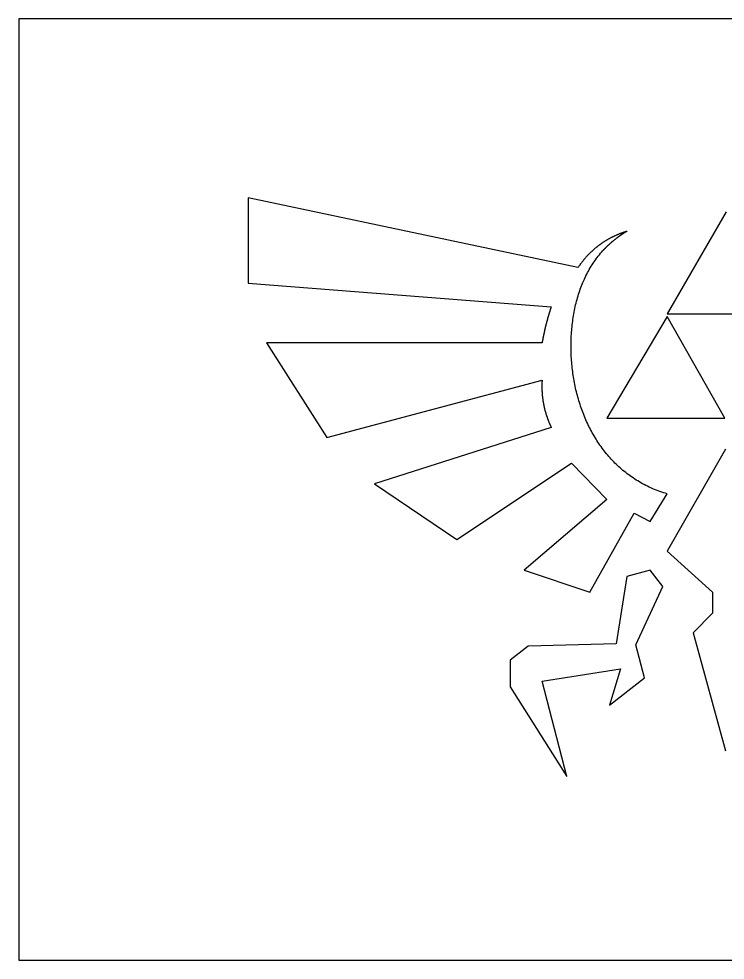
# Model space of a CAD drawing. Extents: x -75 to 75, y -57 to 44.
# Drawn here: x -75.3 to 0, y -56.9 to 43.6 of the extents above; entities that cross this region are included whole.
import ezdxf

# ---------------------------------------------------------------- set-up
doc = ezdxf.new("R2010")
doc.units = 0
doc.layers.get('0').update_dxf_attribs({"linetype": 'CONTINUOUS'})

msp = doc.modelspace()

# ---------------------------------------------------------------- linework, layer by layer
at = {"color": 7, "linetype": 'CONTINUOUS'}
for p, q in [((75.36, 43.58), (-75.34, 43.58)), ((-75.34, 43.58), (-75.34, -56.88)), ((-15.71, 17.03), (-50.87, 24.47)), ((-50.87, 24.47), (-50.87, 15.36)), ((0.11, 23), (-6.18, 12.11)), ((-50.87, 15.36), (-18.56, 12.86)), ((-6.18, 12.11), (6.42, 12.07)), ((-6.18, 11.81), (-12.62, 0.96)), ((-0.04, 0.96), (-6.18, 11.81)), ((-19.54, 9), (-48.93, 9)), ((-48.93, 9), (-42.5, -1.11)), ((-42.5, -1.11), (-19.54, 5.02)), ((-12.62, 0.96), (-0.04, 0.96)), ((-18.56, -0.02), (-37.42, -6.03)), ((0.01, -2.33), (-6.18, -13.23)), ((-28.64, -11.98), (-16.41, -3.85)), ((-16.41, -3.85), (-12.62, -7.7)), ((-37.42, -6.03), (-28.64, -11.98)), ((-12.62, -7.7), (-21.43, -15.27)), ((-8.01, -10.06), (-6.18, -7.11)), ((-14.43, -17.59), (-9.72, -9.18)), ((-9.72, -9.18), (-8.01, -10.06)), ((-6.18, -13.23), (-1.36, -17.59)), ((-21.43, -15.27), (-14.43, -17.59)), ((-10.49, -15.92), (-11.65, -23.12)), ((-8.01, -15.27), (-10.49, -15.92)), ((-6.66, -17), (-8.01, -15.27)), ((-9.54, -23.24), (-6.66, -17)), ((-1.36, -17.59), (-1.36, -19.83)), ((-1.36, -19.83), (-3.44, -21.95)), ((-3.44, -21.95), (0.01, -34.53)), ((-21.02, -23.37), (-22.95, -24.87)), ((-11.65, -23.12), (-21.02, -23.37)), ((-8.63, -26.76), (-9.54, -23.24)), ((-22.95, -24.87), (-22.95, -27.72)), ((-19.54, -27.1), (-11.19, -25.78)), ((-11.19, -25.78), (-12.35, -29.67)), ((-16.89, -37.29), (-19.54, -27.1)), ((-12.35, -29.67), (-8.63, -26.76)), ((-22.95, -27.72), (-16.89, -37.29)), ((-75.34, -56.88), (75.36, -56.88))]:
    msp.add_line(p, q, dxfattribs=at)
at = {"color": 7}
for points in [[(-10.49, 20.91, 0), (-10.54, 20.89, 0), (-10.59, 20.87, 0), (-10.64, 20.86, 0), (-10.69, 20.84, 0), (-10.75, 20.82, 0), (-10.8, 20.81, 0), (-10.85, 20.79, 0), (-10.9, 20.77, 0), (-10.95, 20.75, 0), (-11, 20.74, 0), (-11.05, 20.72, 0), (-11.1, 20.7, 0), (-11.15, 20.68, 0), (-11.2, 20.66, 0), (-11.25, 20.64, 0), (-11.3, 20.62, 0), (-11.35, 20.6, 0), (-11.39, 20.58, 0), (-11.44, 20.56, 0), (-11.49, 20.54, 0), (-11.54, 20.52, 0), (-11.59, 20.5, 0), (-11.64, 20.48, 0), (-11.68, 20.46, 0), (-11.73, 20.44, 0), (-11.78, 20.41, 0), (-11.83, 20.39, 0), (-11.87, 20.37, 0), (-11.92, 20.35, 0), (-11.97, 20.32, 0), (-12.01, 20.3, 0), (-12.06, 20.28, 0), (-12.11, 20.26, 0), (-12.15, 20.23, 0), (-12.2, 20.21, 0), (-12.24, 20.18, 0), (-12.29, 20.16, 0), (-12.34, 20.14, 0), (-12.38, 20.11, 0), (-12.43, 20.09, 0), (-12.47, 20.06, 0), (-12.52, 20.03, 0), (-12.56, 20.01, 0), (-12.61, 19.98, 0), (-12.65, 19.96, 0), (-12.69, 19.93, 0), (-12.74, 19.9, 0), (-12.78, 19.88, 0), (-12.83, 19.85, 0), (-12.87, 19.82, 0), (-12.91, 19.8, 0), (-12.96, 19.77, 0), (-13, 19.74, 0), (-13.04, 19.71, 0), (-13.08, 19.68, 0), (-13.13, 19.65, 0), (-13.17, 19.63, 0), (-13.21, 19.6, 0), (-13.25, 19.57, 0), (-13.29, 19.54, 0), (-13.34, 19.51, 0), (-13.38, 19.48, 0), (-13.42, 19.45, 0), (-13.46, 19.42, 0), (-13.5, 19.39, 0), (-13.54, 19.36, 0), (-13.58, 19.32, 0), (-13.62, 19.29, 0), (-13.66, 19.26, 0), (-13.7, 19.23, 0), (-13.74, 19.2, 0), (-13.78, 19.16, 0), (-13.82, 19.13, 0), (-13.86, 19.1, 0), (-13.9, 19.07, 0), (-13.94, 19.03, 0), (-13.98, 19, 0), (-14.02, 18.97, 0), (-14.06, 18.93, 0), (-14.09, 18.9, 0), (-14.13, 18.86, 0), (-14.17, 18.83, 0), (-14.21, 18.79, 0), (-14.25, 18.76, 0), (-14.28, 18.72, 0), (-14.32, 18.69, 0), (-14.36, 18.65, 0), (-14.39, 18.62, 0), (-14.43, 18.58, 0), (-14.47, 18.54, 0), (-14.5, 18.51, 0), (-14.54, 18.47, 0), (-14.58, 18.43, 0), (-14.61, 18.39, 0), (-14.65, 18.36, 0), (-14.68, 18.32, 0), (-14.72, 18.28, 0), (-14.76, 18.24, 0), (-14.79, 18.2, 0), (-14.83, 18.17, 0), (-14.86, 18.13, 0), (-14.89, 18.09, 0), (-14.93, 18.05, 0), (-14.96, 18.01, 0), (-15, 17.97, 0), (-15.03, 17.93, 0), (-15.07, 17.89, 0), (-15.1, 17.85, 0), (-15.13, 17.81, 0), (-15.17, 17.77, 0), (-15.2, 17.72, 0), (-15.23, 17.68, 0), (-15.26, 17.64, 0), (-15.3, 17.6, 0), (-15.33, 17.56, 0), (-15.36, 17.51, 0), (-15.39, 17.47, 0), (-15.43, 17.43, 0), (-15.46, 17.39, 0), (-15.49, 17.34, 0), (-15.52, 17.3, 0), (-15.55, 17.25, 0), (-15.58, 17.21, 0), (-15.61, 17.17, 0), (-15.64, 17.12, 0), (-15.68, 17.08, 0), (-15.71, 17.03, 0)], [(-10.49, 20.91, 0), (-10.51, 20.89, 0), (-10.53, 20.88, 0), (-10.56, 20.87, 0), (-10.58, 20.85, 0), (-10.6, 20.84, 0), (-10.62, 20.82, 0), (-10.65, 20.81, 0), (-10.67, 20.8, 0), (-10.69, 20.78, 0), (-10.71, 20.77, 0), (-10.74, 20.75, 0), (-10.76, 20.74, 0), (-10.78, 20.73, 0), (-10.8, 20.71, 0), (-10.83, 20.7, 0), (-10.85, 20.68, 0), (-10.87, 20.67, 0), (-10.89, 20.66, 0), (-10.92, 20.64, 0), (-10.94, 20.63, 0), (-10.96, 20.61, 0), (-10.98, 20.6, 0), (-11, 20.58, 0), (-11.03, 20.57, 0), (-11.05, 20.55, 0), (-11.07, 20.54, 0), (-11.09, 20.53, 0), (-11.11, 20.51, 0), (-11.13, 20.5, 0), (-11.16, 20.48, 0), (-11.18, 20.47, 0), (-11.2, 20.45, 0), (-11.22, 20.44, 0), (-11.24, 20.42, 0), (-11.26, 20.41, 0), (-11.28, 20.39, 0), (-11.31, 20.38, 0), (-11.33, 20.36, 0), (-11.35, 20.35, 0), (-11.37, 20.33, 0), (-11.39, 20.32, 0), (-11.41, 20.3, 0), (-11.43, 20.29, 0), (-11.45, 20.27, 0), (-11.47, 20.25, 0), (-11.49, 20.24, 0), (-11.52, 20.22, 0), (-11.54, 20.21, 0), (-11.56, 20.19, 0), (-11.58, 20.18, 0), (-11.6, 20.16, 0), (-11.62, 20.15, 0), (-11.64, 20.13, 0), (-11.66, 20.11, 0), (-11.68, 20.1, 0), (-11.7, 20.08, 0), (-11.72, 20.07, 0), (-11.74, 20.05, 0), (-11.76, 20.03, 0), (-11.78, 20.02, 0), (-11.8, 20, 0), (-11.82, 19.99, 0), (-11.84, 19.97, 0), (-11.86, 19.95, 0), (-11.88, 19.94, 0), (-11.9, 19.92, 0), (-11.92, 19.9, 0), (-11.94, 19.89, 0), (-11.96, 19.87, 0), (-11.98, 19.86, 0), (-12, 19.84, 0), (-12.02, 19.82, 0), (-12.04, 19.81, 0), (-12.06, 19.79, 0), (-12.08, 19.77, 0), (-12.1, 19.76, 0), (-12.12, 19.74, 0), (-12.14, 19.72, 0), (-12.16, 19.71, 0), (-12.18, 19.69, 0), (-12.2, 19.67, 0), (-12.22, 19.65, 0), (-12.24, 19.64, 0), (-12.26, 19.62, 0), (-12.28, 19.6, 0), (-12.29, 19.59, 0), (-12.31, 19.57, 0), (-12.33, 19.55, 0), (-12.35, 19.54, 0), (-12.37, 19.52, 0), (-12.39, 19.5, 0), (-12.41, 19.48, 0), (-12.43, 19.47, 0), (-12.45, 19.45, 0), (-12.46, 19.43, 0), (-12.48, 19.41, 0), (-12.5, 19.4, 0), (-12.52, 19.38, 0), (-12.54, 19.36, 0), (-12.56, 19.34, 0), (-12.58, 19.32, 0), (-12.59, 19.31, 0), (-12.61, 19.29, 0), (-12.63, 19.27, 0), (-12.65, 19.25, 0), (-12.67, 19.24, 0), (-12.69, 19.22, 0), (-12.7, 19.2, 0), (-12.72, 19.18, 0), (-12.74, 19.16, 0), (-12.76, 19.14, 0), (-12.78, 19.13, 0), (-12.79, 19.11, 0), (-12.81, 19.09, 0), (-12.83, 19.07, 0), (-12.85, 19.05, 0), (-12.86, 19.04, 0), (-12.88, 19.02, 0), (-12.9, 19, 0), (-12.92, 18.98, 0), (-12.94, 18.96, 0), (-12.95, 18.94, 0), (-12.97, 18.92, 0), (-12.99, 18.91, 0), (-13.01, 18.89, 0), (-13.02, 18.87, 0), (-13.04, 18.85, 0)], [(-6.18, -7.11, 0), (-6.38, -7.05, 0), (-6.58, -6.99, 0), (-6.78, -6.93, 0), (-6.97, -6.86, 0), (-7.17, -6.79, 0), (-7.36, -6.71, 0), (-7.55, -6.64, 0), (-7.74, -6.56, 0), (-7.92, -6.48, 0), (-8.1, -6.4, 0), (-8.29, -6.31, 0), (-8.46, -6.22, 0), (-8.64, -6.13, 0), (-8.82, -6.04, 0), (-8.99, -5.94, 0), (-9.16, -5.84, 0), (-9.33, -5.74, 0), (-9.5, -5.64, 0), (-9.66, -5.53, 0), (-9.83, -5.42, 0), (-9.99, -5.31, 0), (-10.15, -5.2, 0), (-10.3, -5.09, 0), (-10.46, -4.97, 0), (-10.61, -4.85, 0), (-10.76, -4.73, 0), (-10.91, -4.61, 0), (-11.06, -4.48, 0), (-11.2, -4.35, 0), (-11.35, -4.22, 0), (-11.49, -4.09, 0), (-11.63, -3.96, 0), (-11.76, -3.83, 0), (-11.9, -3.69, 0), (-12.03, -3.55, 0), (-12.16, -3.41, 0), (-12.29, -3.27, 0), (-12.42, -3.12, 0), (-12.54, -2.98, 0), (-12.66, -2.83, 0), (-12.79, -2.68, 0), (-12.9, -2.53, 0), (-13.02, -2.38, 0), (-13.14, -2.22, 0), (-13.25, -2.07, 0), (-13.36, -1.91, 0), (-13.47, -1.75, 0), (-13.58, -1.59, 0), (-13.68, -1.43, 0), (-13.78, -1.26, 0), (-13.88, -1.1, 0), (-13.98, -0.93, 0), (-14.08, -0.76, 0), (-14.18, -0.6, 0), (-14.27, -0.43, 0), (-14.36, -0.25, 0), (-14.45, -0.08, 0), (-14.54, 0.09, 0), (-14.62, 0.27, 0), (-14.7, 0.44, 0), (-14.79, 0.62, 0), (-14.87, 0.8, 0), (-14.94, 0.98, 0), (-15.02, 1.16, 0), (-15.09, 1.34, 0), (-15.16, 1.52, 0), (-15.23, 1.71, 0), (-15.3, 1.89, 0), (-15.37, 2.08, 0), (-15.43, 2.26, 0), (-15.49, 2.45, 0), (-15.55, 2.64, 0), (-15.61, 2.83, 0), (-15.66, 3.02, 0), (-15.72, 3.21, 0), (-15.77, 3.4, 0), (-15.82, 3.59, 0), (-15.87, 3.79, 0), (-15.92, 3.98, 0), (-15.96, 4.17, 0), (-16, 4.37, 0), (-16.04, 4.56, 0), (-16.08, 4.76, 0), (-16.12, 4.95, 0), (-16.15, 5.15, 0), (-16.18, 5.35, 0), (-16.21, 5.54, 0), (-16.24, 5.74, 0), (-16.27, 5.94, 0), (-16.3, 6.14, 0), (-16.32, 6.34, 0), (-16.34, 6.53, 0), (-16.36, 6.73, 0), (-16.38, 6.93, 0), (-16.39, 7.13, 0), (-16.41, 7.33, 0), (-16.42, 7.53, 0), (-16.43, 7.73, 0), (-16.43, 7.93, 0), (-16.44, 8.13, 0), (-16.44, 8.33, 0), (-16.45, 8.53, 0), (-16.45, 8.73, 0), (-16.44, 8.93, 0), (-16.44, 9.13, 0), (-16.43, 9.33, 0), (-16.43, 9.53, 0), (-16.42, 9.73, 0), (-16.41, 9.93, 0), (-16.39, 10.13, 0), (-16.38, 10.33, 0), (-16.36, 10.53, 0), (-16.34, 10.72, 0), (-16.32, 10.92, 0), (-16.3, 11.12, 0), (-16.27, 11.32, 0), (-16.25, 11.51, 0), (-16.22, 11.71, 0), (-16.19, 11.9, 0), (-16.15, 12.1, 0), (-16.12, 12.29, 0), (-16.08, 12.49, 0), (-16.04, 12.68, 0), (-16, 12.87, 0), (-15.96, 13.06, 0), (-15.91, 13.25, 0), (-15.86, 13.44, 0), (-15.81, 13.63, 0), (-15.76, 13.82, 0), (-15.7, 14.01, 0), (-15.65, 14.19, 0), (-15.59, 14.38, 0), (-15.52, 14.56, 0), (-15.46, 14.74, 0), (-15.39, 14.92, 0), (-15.32, 15.1, 0), (-15.25, 15.28, 0), (-15.18, 15.46, 0), (-15.1, 15.64, 0), (-15.02, 15.81, 0), (-14.94, 15.99, 0), (-14.86, 16.16, 0), (-14.77, 16.33, 0), (-14.68, 16.5, 0), (-14.59, 16.67, 0), (-14.5, 16.84, 0), (-14.4, 17, 0), (-14.3, 17.17, 0), (-14.2, 17.33, 0), (-14.1, 17.49, 0), (-13.99, 17.65, 0), (-13.88, 17.8, 0), (-13.77, 17.96, 0), (-13.66, 18.11, 0), (-13.54, 18.26, 0), (-13.42, 18.41, 0), (-13.29, 18.56, 0), (-13.17, 18.71, 0), (-13.04, 18.85, 0)], [(-18.56, 12.86, 0), (-18.57, 12.83, 0), (-18.58, 12.8, 0), (-18.59, 12.77, 0), (-18.6, 12.74, 0), (-18.61, 12.71, 0), (-18.62, 12.68, 0), (-18.63, 12.65, 0), (-18.64, 12.62, 0), (-18.65, 12.59, 0), (-18.66, 12.56, 0), (-18.67, 12.53, 0), (-18.68, 12.5, 0), (-18.69, 12.47, 0), (-18.7, 12.44, 0), (-18.71, 12.41, 0), (-18.72, 12.38, 0), (-18.72, 12.35, 0), (-18.73, 12.32, 0), (-18.74, 12.29, 0), (-18.75, 12.26, 0), (-18.76, 12.23, 0), (-18.77, 12.2, 0), (-18.78, 12.17, 0), (-18.79, 12.14, 0), (-18.8, 12.11, 0), (-18.81, 12.08, 0), (-18.82, 12.05, 0), (-18.83, 12.02, 0), (-18.83, 11.99, 0), (-18.84, 11.96, 0), (-18.85, 11.93, 0), (-18.86, 11.9, 0), (-18.87, 11.87, 0), (-18.88, 11.84, 0), (-18.89, 11.81, 0), (-18.9, 11.78, 0), (-18.91, 11.75, 0), (-18.91, 11.72, 0), (-18.92, 11.69, 0), (-18.93, 11.66, 0), (-18.94, 11.63, 0), (-18.95, 11.6, 0), (-18.96, 11.57, 0), (-18.96, 11.54, 0), (-18.97, 11.51, 0), (-18.98, 11.48, 0), (-18.99, 11.45, 0), (-19, 11.42, 0), (-19.01, 11.39, 0), (-19.01, 11.36, 0), (-19.02, 11.33, 0), (-19.03, 11.3, 0), (-19.04, 11.27, 0), (-19.05, 11.24, 0), (-19.05, 11.21, 0), (-19.06, 11.18, 0), (-19.07, 11.15, 0), (-19.08, 11.11, 0), (-19.09, 11.08, 0), (-19.09, 11.05, 0), (-19.1, 11.02, 0), (-19.11, 10.99, 0), (-19.12, 10.96, 0), (-19.13, 10.93, 0), (-19.13, 10.9, 0), (-19.14, 10.87, 0), (-19.15, 10.84, 0), (-19.16, 10.81, 0), (-19.16, 10.78, 0), (-19.17, 10.75, 0), (-19.18, 10.72, 0), (-19.19, 10.69, 0), (-19.19, 10.66, 0), (-19.2, 10.63, 0), (-19.21, 10.6, 0), (-19.21, 10.57, 0), (-19.22, 10.54, 0), (-19.23, 10.51, 0), (-19.24, 10.48, 0), (-19.24, 10.45, 0), (-19.25, 10.42, 0), (-19.26, 10.38, 0), (-19.26, 10.35, 0), (-19.27, 10.32, 0), (-19.28, 10.29, 0), (-19.29, 10.26, 0), (-19.29, 10.23, 0), (-19.3, 10.2, 0), (-19.31, 10.17, 0), (-19.31, 10.14, 0), (-19.32, 10.11, 0), (-19.33, 10.08, 0), (-19.33, 10.05, 0), (-19.34, 10.02, 0), (-19.35, 9.99, 0), (-19.35, 9.96, 0), (-19.36, 9.93, 0), (-19.36, 9.9, 0), (-19.37, 9.86, 0), (-19.38, 9.83, 0), (-19.38, 9.8, 0), (-19.39, 9.77, 0), (-19.4, 9.74, 0), (-19.4, 9.71, 0), (-19.41, 9.68, 0), (-19.42, 9.65, 0), (-19.42, 9.62, 0), (-19.43, 9.59, 0), (-19.43, 9.56, 0), (-19.44, 9.53, 0), (-19.45, 9.5, 0), (-19.45, 9.46, 0), (-19.46, 9.43, 0), (-19.46, 9.4, 0), (-19.47, 9.37, 0), (-19.47, 9.34, 0), (-19.48, 9.31, 0), (-19.49, 9.28, 0), (-19.49, 9.25, 0), (-19.5, 9.22, 0), (-19.5, 9.19, 0), (-19.51, 9.16, 0), (-19.51, 9.13, 0), (-19.52, 9.09, 0), (-19.52, 9.06, 0), (-19.53, 9.03, 0), (-19.54, 9, 0)], [(-19.54, 5.02, 0), (-19.54, 4.97, 0), (-19.54, 4.93, 0), (-19.54, 4.89, 0), (-19.55, 4.85, 0), (-19.55, 4.81, 0), (-19.55, 4.77, 0), (-19.55, 4.73, 0), (-19.55, 4.68, 0), (-19.55, 4.64, 0), (-19.55, 4.6, 0), (-19.56, 4.56, 0), (-19.56, 4.52, 0), (-19.56, 4.48, 0), (-19.56, 4.44, 0), (-19.56, 4.4, 0), (-19.56, 4.35, 0), (-19.56, 4.31, 0), (-19.56, 4.27, 0), (-19.56, 4.23, 0), (-19.56, 4.19, 0), (-19.56, 4.15, 0), (-19.55, 4.11, 0), (-19.55, 4.07, 0), (-19.55, 4.03, 0), (-19.55, 3.99, 0), (-19.55, 3.95, 0), (-19.55, 3.91, 0), (-19.55, 3.86, 0), (-19.54, 3.82, 0), (-19.54, 3.78, 0), (-19.54, 3.74, 0), (-19.54, 3.7, 0), (-19.54, 3.66, 0), (-19.53, 3.62, 0), (-19.53, 3.58, 0), (-19.53, 3.54, 0), (-19.52, 3.5, 0), (-19.52, 3.46, 0), (-19.52, 3.42, 0), (-19.51, 3.38, 0), (-19.51, 3.34, 0), (-19.5, 3.3, 0), (-19.5, 3.26, 0), (-19.5, 3.22, 0), (-19.49, 3.18, 0), (-19.49, 3.14, 0), (-19.48, 3.1, 0), (-19.48, 3.06, 0), (-19.47, 3.02, 0), (-19.47, 2.98, 0), (-19.46, 2.94, 0), (-19.45, 2.9, 0), (-19.45, 2.86, 0), (-19.44, 2.82, 0), (-19.44, 2.78, 0), (-19.43, 2.74, 0), (-19.42, 2.7, 0), (-19.42, 2.66, 0), (-19.41, 2.62, 0), (-19.4, 2.58, 0), (-19.4, 2.54, 0), (-19.39, 2.5, 0), (-19.38, 2.46, 0), (-19.37, 2.42, 0), (-19.36, 2.38, 0), (-19.36, 2.34, 0), (-19.35, 2.3, 0), (-19.34, 2.26, 0), (-19.33, 2.22, 0), (-19.32, 2.18, 0), (-19.31, 2.14, 0), (-19.31, 2.1, 0), (-19.3, 2.06, 0), (-19.29, 2.02, 0), (-19.28, 1.99, 0), (-19.27, 1.95, 0), (-19.26, 1.91, 0), (-19.25, 1.87, 0), (-19.24, 1.83, 0), (-19.23, 1.79, 0), (-19.22, 1.75, 0), (-19.21, 1.71, 0), (-19.2, 1.67, 0), (-19.18, 1.63, 0), (-19.17, 1.59, 0), (-19.16, 1.56, 0), (-19.15, 1.52, 0), (-19.14, 1.48, 0), (-19.13, 1.44, 0), (-19.12, 1.4, 0), (-19.1, 1.36, 0), (-19.09, 1.32, 0), (-19.08, 1.28, 0), (-19.07, 1.24, 0), (-19.05, 1.21, 0), (-19.04, 1.17, 0), (-19.03, 1.13, 0), (-19.01, 1.09, 0), (-19, 1.05, 0), (-18.99, 1.01, 0), (-18.97, 0.97, 0), (-18.96, 0.94, 0), (-18.95, 0.9, 0), (-18.93, 0.86, 0), (-18.92, 0.82, 0), (-18.9, 0.78, 0), (-18.89, 0.74, 0), (-18.87, 0.71, 0), (-18.86, 0.67, 0), (-18.84, 0.63, 0), (-18.83, 0.59, 0), (-18.81, 0.55, 0), (-18.8, 0.51, 0), (-18.78, 0.48, 0), (-18.76, 0.44, 0), (-18.75, 0.4, 0), (-18.73, 0.36, 0), (-18.72, 0.32, 0), (-18.7, 0.29, 0), (-18.68, 0.25, 0), (-18.67, 0.21, 0), (-18.65, 0.17, 0), (-18.63, 0.13, 0), (-18.61, 0.1, 0), (-18.6, 0.06, 0), (-18.58, 0.02, 0), (-18.56, -0.02, 0)]]:
    msp.add_polyline3d(points, dxfattribs=at)

doc.saveas('drawing.dxf')
